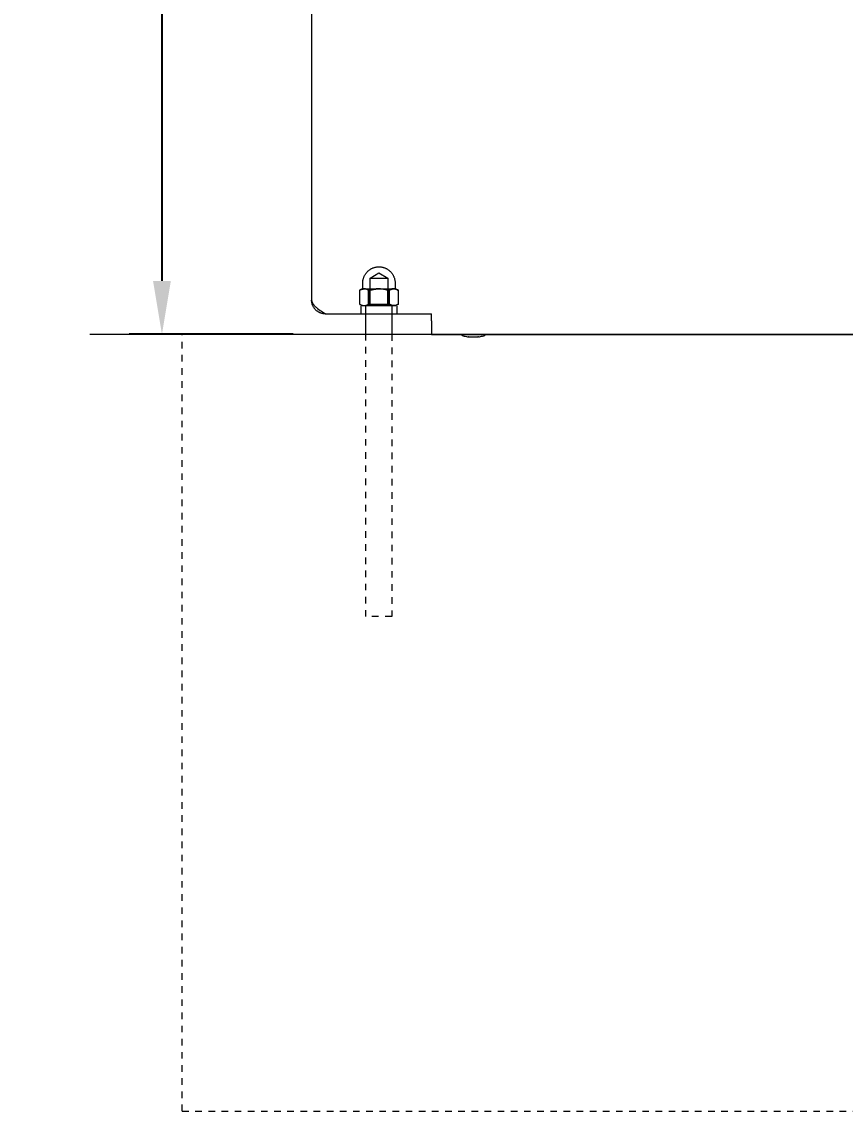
# Model space of a CAD drawing. Header units: inches. Extents: x 1.4 to 100.8, y 1 to 65.9.
# Drawn here: x 1.41 to 13.94, y 32.76 to 49.32 of the extents above; entities that cross this region are included whole.
import ezdxf

# ---------------------------------------------------------------- set-up
doc = ezdxf.new("R2010")
doc.units = ezdxf.units.IN
doc.linetypes.add('HIDDEN', pattern=[1.905, 1.27, -0.635])
for name, color, linetype, lineweight in [('ZANO_R', 7, 'Continuous', 0), ('ZANO_R_przerywana', 250, 'HIDDEN', 0), ('ZANO_W', 1, 'Continuous', 0)]:
    doc.layers.add(name, color=color, linetype=linetype, lineweight=lineweight)
doc.styles.get("Standard").update_dxf_attribs({"font": 'arial.ttf'})
doc.dimstyles.new('amerykanie', dxfattribs={"dimtxt": 50, "dimasz": 50, "dimexe": 0.5, "dimexo": 0.5, "dimgap": 1, "dimtad": 1, "dimdec": 0, "dimzin": 0, "dimlunit": 5, "dimtxsty": 'Standard', "dimcen": 0.09, "dimclrd": 1, "dimclre": 1, "dimclrt": 1, "dimazin": 0, "dimtfac": 1, "dimtdec": 0, "dimtmove": 0, "dimatfit": 3, "dimfxl": 1, "dimtzin": 0, "dimarcsym": 1})

# ---------------------------------------------------------------- blocks, each defined once
blk = doc.blocks.new('*D354')
at = {"layer": 'ZANO_W', "color": 1, "lineweight": -2}
for p, q in [((5.542, 62.289), (3.045, 62.289)), ((3.545, 61.477), (3.545, 45.385)), ((5.542, 44.572), (3.045, 44.572))]:
    blk.add_line(p, q, dxfattribs=at)
at = {"layer": 'ZANO_W', "color": 1}
for points in [[(3.68, 61.477), (3.409, 61.477), (3.545, 62.289)], [(3.409, 45.385), (3.68, 45.385), (3.545, 44.572)]]:
    blk.add_solid(points, dxfattribs=at)
at = {"layer": 'ZANO_W', "color": 1, "insert": (2.625, 53.431), "char_height": 0.8125, "attachment_point": 5, "rotation": 90}
blk.add_mtext('17 11/16', dxfattribs=at)

msp = doc.modelspace()

# ---------------------------------------------------------------- linework, layer by layer
at = {"layer": 'ZANO_R'}
for p, q in [((5.82099, 62.07635), (5.82099, 45.09442)), ((6.70988, 45.55834), (6.71699, 45.56283)), ((6.71699, 45.56283), (6.72424, 45.56707)), ((6.72424, 45.56707), (6.73164, 45.57107)), ((6.73164, 45.57107), (6.73916, 45.57481)), ((6.73916, 45.57481), (6.74681, 45.57828)), ((6.74681, 45.57828), (6.75458, 45.5815)), ((6.75458, 45.5815), (6.76245, 45.58445)), ((6.76245, 45.58445), (6.77042, 45.58713)), ((6.77042, 45.58713), (6.77847, 45.58954)), ((6.77847, 45.58954), (6.7866, 45.59166)), ((6.7866, 45.59166), (6.7948, 45.59351)), ((6.7948, 45.59351), (6.80306, 45.59508)), ((6.80306, 45.59508), (6.81136, 45.59637)), ((6.81136, 45.59637), (6.81971, 45.59737)), ((6.81971, 45.59737), (6.82808, 45.59809)), ((6.82808, 45.59809), (6.83647, 45.59852)), ((6.83647, 45.59852), (6.84488, 45.59866)), ((6.84488, 45.59866), (6.85328, 45.59852)), ((6.85328, 45.59852), (6.86168, 45.59809)), ((6.86168, 45.59809), (6.87005, 45.59737)), ((6.87005, 45.59737), (6.87839, 45.59637)), ((6.87839, 45.59637), (6.8867, 45.59508)), ((6.8867, 45.59508), (6.89496, 45.59351)), ((6.89496, 45.59351), (6.90316, 45.59166)), ((6.90316, 45.59166), (6.91129, 45.58954)), ((6.91129, 45.58954), (6.91934, 45.58713)), ((6.91934, 45.58713), (6.92731, 45.58445)), ((6.92731, 45.58445), (6.93518, 45.5815)), ((6.93518, 45.5815), (6.94294, 45.57828)), ((6.94294, 45.57828), (6.95059, 45.57481)), ((6.95059, 45.57481), (6.95812, 45.57107)), ((6.95812, 45.57107), (6.96552, 45.56707)), ((6.96552, 45.56707), (6.97277, 45.56283)), ((6.97277, 45.56283), (6.97988, 45.55834)), ((6.60103, 45.38604), (6.60231, 45.39434)), ((6.60231, 45.39434), (6.60388, 45.4026)), ((6.60388, 45.4026), (6.60573, 45.4108)), ((6.60573, 45.4108), (6.60786, 45.41893)), ((6.60786, 45.41893), (6.61027, 45.42698)), ((6.61027, 45.42698), (6.61295, 45.43495)), ((6.61295, 45.43495), (6.6159, 45.44282)), ((6.6159, 45.44282), (6.61911, 45.45058)), ((6.61911, 45.45058), (6.62259, 45.45823)), ((6.62259, 45.45823), (6.62633, 45.46576)), ((6.62633, 45.46576), (6.63032, 45.47316)), ((6.63032, 45.47316), (6.63457, 45.48041)), ((6.63457, 45.48041), (6.63906, 45.48752)), ((6.63906, 45.48752), (6.64379, 45.49447)), ((6.64379, 45.49447), (6.64875, 45.50125)), ((6.64875, 45.50125), (6.65394, 45.50786)), ((6.65394, 45.50786), (6.65936, 45.51429)), ((6.65936, 45.51429), (6.66499, 45.52053)), ((6.66499, 45.52053), (6.67083, 45.52657)), ((6.67083, 45.52657), (6.67687, 45.53241)), ((6.67687, 45.53241), (6.68311, 45.53804)), ((6.68311, 45.53804), (6.68954, 45.54346)), ((6.68954, 45.54346), (6.69615, 45.54865)), ((6.69615, 45.54865), (6.70293, 45.55361)), ((6.70293, 45.55361), (6.70988, 45.55834)), ((6.71098, 45.42538), (6.84488, 45.50583)), ((6.71098, 45.42538), (6.95807, 45.42538)), ((6.71098, 45.02546), (6.71098, 45.42538)), ((6.84488, 45.50583), (6.97877, 45.42538)), ((6.95807, 45.42538), (6.97877, 45.42538)), ((6.97878, 45.42538), (6.97878, 45.02546)), ((6.97988, 45.55834), (6.98682, 45.55361)), ((6.98682, 45.55361), (6.99361, 45.54865)), ((6.99361, 45.54865), (7.00022, 45.54346)), ((7.00022, 45.54346), (7.00664, 45.53804)), ((7.00664, 45.53804), (7.01288, 45.53241)), ((7.01288, 45.53241), (7.01893, 45.52657)), ((7.01893, 45.52657), (7.02477, 45.52053)), ((7.02477, 45.52053), (7.0304, 45.51429)), ((7.0304, 45.51429), (7.03581, 45.50786)), ((7.03581, 45.50786), (7.04101, 45.50125)), ((7.04101, 45.50125), (7.04597, 45.49447)), ((7.04597, 45.49447), (7.0507, 45.48752)), ((7.0507, 45.48752), (7.05519, 45.48041)), ((7.05519, 45.48041), (7.05943, 45.47316)), ((7.05943, 45.47316), (7.06342, 45.46576)), ((7.06342, 45.46576), (7.06716, 45.45823)), ((7.06716, 45.45823), (7.07064, 45.45058)), ((7.07064, 45.45058), (7.07386, 45.44282)), ((7.07386, 45.44282), (7.07681, 45.43495)), ((7.07681, 45.43495), (7.07949, 45.42698)), ((7.07949, 45.42698), (7.08189, 45.41893)), ((7.08189, 45.41893), (7.08402, 45.4108)), ((7.08402, 45.4108), (7.08587, 45.4026)), ((7.08587, 45.4026), (7.08744, 45.39434)), ((7.08744, 45.39434), (7.08873, 45.38604)), ((6.54952, 45.24104), (6.55449, 45.24384)), ((6.55312, 45.24343), (6.54952, 45.24104)), ((6.54952, 45.24104), (6.54952, 45.03078)), ((6.55679, 45.2457), (6.55312, 45.24343)), ((6.55449, 45.24384), (6.55956, 45.24648)), ((6.56054, 45.24784), (6.55679, 45.2457)), ((6.55794, 45.24604), (6.58889, 45.26391)), ((6.55956, 45.24648), (6.5647, 45.24893)), ((6.56436, 45.24986), (6.56054, 45.24784)), ((6.56824, 45.25175), (6.56436, 45.24986)), ((6.5647, 45.24893), (6.56993, 45.25122)), ((6.57218, 45.25351), (6.56824, 45.25175)), ((6.56993, 45.25122), (6.57524, 45.25332)), ((6.57618, 45.25514), (6.57218, 45.25351)), ((6.57524, 45.25332), (6.58061, 45.25524)), ((6.58023, 45.25664), (6.57618, 45.25514)), ((6.58432, 45.258), (6.58023, 45.25664)), ((6.58061, 45.25524), (6.58605, 45.25698)), ((6.58846, 45.25923), (6.58432, 45.258)), ((6.58605, 45.25698), (6.59154, 45.25853)), ((6.59264, 45.26032), (6.58846, 45.25923)), ((6.58889, 45.26391), (6.58889, 45.26391)), ((6.58889, 45.26391), (6.58889, 45.26391)), ((6.58889, 45.26391), (6.58889, 45.26391)), ((6.58889, 45.26391), (6.5889, 45.26391)), ((6.5889, 45.26391), (6.58896, 45.26391)), ((6.58896, 45.26391), (6.58926, 45.26391)), ((6.58926, 45.26391), (6.59055, 45.26391)), ((6.59055, 45.26391), (6.59581, 45.26391)), ((6.59154, 45.25853), (6.59708, 45.2599)), ((6.59685, 45.26127), (6.59264, 45.26032)), ((6.5943, 45.26394), (6.59446, 45.26395)), ((6.59446, 45.26395), (6.59462, 45.26397)), ((6.59462, 45.26397), (6.59478, 45.26399)), ((6.59478, 45.26399), (6.59494, 45.26402)), ((6.59494, 45.26402), (6.5951, 45.26405)), ((6.5951, 45.26405), (6.59525, 45.26409)), ((6.59525, 45.26409), (6.59541, 45.26414)), ((6.59541, 45.26414), (6.59556, 45.26419)), ((6.59556, 45.26419), (6.59572, 45.26424)), ((6.59572, 45.26424), (6.59587, 45.2643)), ((6.59581, 45.26391), (6.61606, 45.26391)), ((6.59587, 45.2643), (6.59602, 45.26437)), ((6.59602, 45.26437), (6.59616, 45.26444)), ((6.59616, 45.26444), (6.5963, 45.26451)), ((6.5963, 45.26451), (6.59645, 45.26459)), ((6.59645, 45.26459), (6.59658, 45.26468)), ((6.59658, 45.26468), (6.59672, 45.26477)), ((6.59672, 45.26477), (6.59685, 45.26486)), ((6.59685, 45.26486), (6.59698, 45.26496)), ((6.60109, 45.26208), (6.59685, 45.26127)), ((6.59698, 45.26496), (6.5971, 45.26507)), ((6.59708, 45.2599), (6.60266, 45.26107)), ((6.5971, 45.26507), (6.59722, 45.26517)), ((6.59722, 45.26517), (6.59734, 45.26528)), ((6.59734, 45.26528), (6.59745, 45.2654)), ((6.59745, 45.2654), (6.59756, 45.26552)), ((6.59756, 45.26552), (6.59767, 45.26564)), ((6.59767, 45.26564), (6.59777, 45.26577)), ((6.59777, 45.26577), (6.59787, 45.2659)), ((6.59787, 45.2659), (6.59796, 45.26603)), ((6.59796, 45.26603), (6.59804, 45.26617)), ((6.59804, 45.26617), (6.59813, 45.26631)), ((6.59813, 45.26631), (6.5982, 45.26645)), ((6.5982, 45.26645), (6.59828, 45.2666)), ((6.59828, 45.2666), (6.59834, 45.26674)), ((6.59834, 45.26674), (6.59841, 45.26689)), ((6.59841, 45.26689), (6.59846, 45.26705)), ((6.59846, 45.26705), (6.59851, 45.2672)), ((6.59851, 45.2672), (6.59856, 45.26735)), ((6.59856, 45.26735), (6.5986, 45.26751)), ((6.5986, 45.26751), (6.59864, 45.26767)), ((6.59864, 45.26767), (6.59867, 45.26783)), ((6.59867, 45.26783), (6.59869, 45.26799)), ((6.59869, 45.26799), (6.59871, 45.26815)), ((6.59871, 45.26815), (6.59872, 45.26831)), ((6.59872, 45.26831), (6.59873, 45.26847)), ((6.59873, 45.35252), (6.59888, 45.36092)), ((6.59873, 45.26863), (6.59873, 45.35252)), ((6.59873, 45.26847), (6.59873, 45.26863)), ((6.59888, 45.36092), (6.59931, 45.36932)), ((6.59931, 45.36932), (6.60002, 45.37769)), ((6.60002, 45.37769), (6.60103, 45.38604)), ((6.60536, 45.26275), (6.60109, 45.26208)), ((6.60266, 45.26107), (6.60828, 45.26206)), ((6.60964, 45.26328), (6.60536, 45.26275)), ((6.60828, 45.26206), (6.61393, 45.26285)), ((6.61394, 45.26366), (6.60964, 45.26328)), ((6.61393, 45.26285), (6.6196, 45.26346)), ((6.61825, 45.26391), (6.61394, 45.26366)), ((6.62256, 45.26366), (6.61825, 45.26391)), ((6.6196, 45.26346), (6.62529, 45.26387)), ((6.62082, 45.26391), (6.82958, 45.26391)), ((6.62686, 45.26328), (6.62256, 45.26366)), ((6.63115, 45.26275), (6.62686, 45.26328)), ((6.63098, 45.26388), (6.63672, 45.26349)), ((6.63541, 45.26208), (6.63115, 45.26275)), ((6.63965, 45.26127), (6.63541, 45.26208)), ((6.63672, 45.26349), (6.64244, 45.26291)), ((6.64386, 45.26032), (6.63965, 45.26127)), ((6.64244, 45.26291), (6.64814, 45.26213)), ((6.64804, 45.25923), (6.64386, 45.26032)), ((6.65218, 45.258), (6.64804, 45.25923)), ((6.64814, 45.26213), (6.65381, 45.26116)), ((6.65628, 45.25664), (6.65218, 45.258)), ((6.65381, 45.26116), (6.65945, 45.25999)), ((6.66032, 45.25514), (6.65628, 45.25664)), ((6.65945, 45.25999), (6.66504, 45.25863)), ((6.66432, 45.25351), (6.66032, 45.25514)), ((6.66826, 45.25175), (6.66432, 45.25351)), ((6.66504, 45.25863), (6.67058, 45.25708)), ((6.67214, 45.24986), (6.66826, 45.25175)), ((6.67058, 45.25708), (6.67606, 45.25533)), ((6.67596, 45.24784), (6.67214, 45.24986)), ((6.67971, 45.2457), (6.67596, 45.24784)), ((6.67606, 45.25533), (6.68148, 45.25341)), ((6.68338, 45.24343), (6.67971, 45.2457)), ((6.68148, 45.25341), (6.68683, 45.25129)), ((6.68698, 45.24104), (6.68338, 45.24343)), ((6.68683, 45.25129), (6.69211, 45.249)), ((6.70299, 45.24565), (6.68698, 45.24104)), ((6.68698, 45.03078), (6.68698, 45.24104)), ((6.69211, 45.249), (6.6973, 45.24652)), ((6.6973, 45.24652), (6.70241, 45.24387)), ((6.70241, 45.24387), (6.70742, 45.24104)), ((6.71914, 45.24975), (6.70299, 45.24565)), ((6.70742, 45.24104), (6.72488, 45.24603)), ((6.70742, 45.03078), (6.70742, 45.24104)), ((6.73541, 45.25333), (6.71914, 45.24975)), ((6.72488, 45.24603), (6.74249, 45.25041)), ((6.75178, 45.2564), (6.73541, 45.25333)), ((6.74249, 45.25041), (6.76025, 45.25419)), ((6.76825, 45.25895), (6.75178, 45.2564)), ((6.76025, 45.25419), (6.77812, 45.25736)), ((6.78478, 45.26098), (6.76825, 45.25895)), ((6.77812, 45.25736), (6.79609, 45.25992)), ((6.80137, 45.26248), (6.78478, 45.26098)), ((6.79609, 45.25992), (6.81414, 45.26186)), ((6.818, 45.26346), (6.80137, 45.26248)), ((6.81414, 45.26186), (6.83225, 45.26318)), ((6.83466, 45.26391), (6.818, 45.26346)), ((6.83225, 45.26318), (6.85038, 45.26388)), ((6.85131, 45.26346), (6.83466, 45.26391)), ((6.83937, 45.26391), (7.05805, 45.26391)), ((6.86794, 45.26248), (6.85131, 45.26346)), ((6.8598, 45.26388), (6.86451, 45.26381)), ((6.86017, 45.26388), (6.87827, 45.26316)), ((6.88453, 45.26098), (6.86794, 45.26248)), ((6.87827, 45.26316), (6.89632, 45.26183)), ((6.90107, 45.25895), (6.88453, 45.26098)), ((6.89632, 45.26183), (6.91433, 45.25989)), ((6.91753, 45.2564), (6.90107, 45.25895)), ((6.91433, 45.25989), (6.93225, 45.25733)), ((6.93391, 45.25333), (6.91753, 45.2564)), ((6.93225, 45.25733), (6.95008, 45.25416)), ((6.95018, 45.24975), (6.93391, 45.25333)), ((6.95008, 45.25416), (6.96779, 45.25039)), ((6.96632, 45.24565), (6.95018, 45.24975)), ((6.98234, 45.24104), (6.96632, 45.24565)), ((6.96779, 45.25039), (6.98536, 45.24601)), ((6.98715, 45.24378), (6.98234, 45.24104)), ((6.98234, 45.03078), (6.98234, 45.24104)), ((6.98536, 45.24601), (7.00278, 45.24104)), ((6.99206, 45.24635), (6.98715, 45.24378)), ((6.99704, 45.24875), (6.99206, 45.24635)), ((7.00211, 45.25099), (6.99704, 45.24875)), ((7.00725, 45.25305), (7.00211, 45.25099)), ((7.00278, 45.24104), (7.00647, 45.24348)), ((7.00278, 45.24104), (7.00278, 45.03078)), ((7.00647, 45.24348), (7.01025, 45.24579)), ((7.01245, 45.25495), (7.00725, 45.25305)), ((7.01025, 45.24579), (7.0141, 45.24797)), ((7.01771, 45.25666), (7.01245, 45.25495)), ((7.0141, 45.24797), (7.01802, 45.25002)), ((7.02303, 45.2582), (7.01771, 45.25666)), ((7.01802, 45.25002), (7.02201, 45.25194)), ((7.02201, 45.25194), (7.02606, 45.25373)), ((7.0284, 45.25957), (7.02303, 45.2582)), ((7.02606, 45.25373), (7.03016, 45.25538)), ((7.03381, 45.26075), (7.0284, 45.25957)), ((7.03016, 45.25538), (7.03432, 45.2569)), ((7.03926, 45.26175), (7.03381, 45.26075)), ((7.03432, 45.2569), (7.03853, 45.25827)), ((7.03853, 45.25827), (7.04278, 45.2595)), ((7.04473, 45.26256), (7.03926, 45.26175)), ((7.04278, 45.2595), (7.04707, 45.26059)), ((7.05023, 45.2632), (7.04473, 45.26256)), ((7.04707, 45.26059), (7.0514, 45.26154)), ((7.05575, 45.26364), (7.05023, 45.2632)), ((7.0514, 45.26154), (7.05575, 45.26234)), ((7.06128, 45.26391), (7.05575, 45.26364)), ((7.05575, 45.26234), (7.06013, 45.263)), ((7.05878, 45.26388), (7.05628, 45.26381)), ((7.06013, 45.263), (7.06452, 45.26351)), ((7.06681, 45.26364), (7.06128, 45.26391)), ((7.0663, 45.2638), (7.06379, 45.26388)), ((7.06446, 45.26391), (7.10086, 45.26391)), ((7.06452, 45.26351), (7.06893, 45.26387)), ((7.07233, 45.26319), (7.06681, 45.26364)), ((7.06712, 45.26381), (7.06931, 45.26388)), ((7.07783, 45.26256), (7.07233, 45.26319)), ((7.07369, 45.26388), (7.07778, 45.26361)), ((7.07778, 45.26361), (7.08185, 45.2632)), ((7.08331, 45.26174), (7.07783, 45.26256)), ((7.08185, 45.2632), (7.08591, 45.26265)), ((7.08876, 45.26074), (7.08331, 45.26174)), ((7.08591, 45.26265), (7.08995, 45.26197)), ((7.08873, 45.38604), (7.08973, 45.37769)), ((7.09417, 45.25956), (7.08876, 45.26074)), ((7.08973, 45.37769), (7.09045, 45.36932)), ((7.08995, 45.26197), (7.09396, 45.26116)), ((7.09045, 45.36932), (7.09088, 45.36092)), ((7.09088, 45.36092), (7.09102, 45.35252)), ((7.09102, 45.35252), (7.09102, 45.26863)), ((7.09102, 45.26863), (7.09102, 45.26847)), ((7.09102, 45.26847), (7.09103, 45.26831)), ((7.09103, 45.26831), (7.09105, 45.26814)), ((7.09105, 45.26814), (7.09107, 45.26798)), ((7.09107, 45.26798), (7.09109, 45.26782)), ((7.09109, 45.26782), (7.09112, 45.26765)), ((7.09112, 45.26765), (7.09116, 45.26749)), ((7.09116, 45.26749), (7.0912, 45.26734)), ((7.0912, 45.26734), (7.09125, 45.26718)), ((7.09125, 45.26718), (7.0913, 45.26702)), ((7.0913, 45.26702), (7.09136, 45.26687)), ((7.09136, 45.26687), (7.09143, 45.26672)), ((7.09143, 45.26672), (7.0915, 45.26657)), ((7.0915, 45.26657), (7.09157, 45.26642)), ((7.09157, 45.26642), (7.09165, 45.26628)), ((7.09165, 45.26628), (7.09173, 45.26614)), ((7.09173, 45.26614), (7.09182, 45.266)), ((7.09182, 45.266), (7.09192, 45.26586)), ((7.09192, 45.26586), (7.09202, 45.26573)), ((7.09202, 45.26573), (7.09212, 45.2656)), ((7.09212, 45.2656), (7.09223, 45.26548)), ((7.09223, 45.26548), (7.09234, 45.26536)), ((7.09234, 45.26536), (7.09245, 45.26524)), ((7.09245, 45.26524), (7.09257, 45.26513)), ((7.09257, 45.26513), (7.0927, 45.26502)), ((7.0927, 45.26502), (7.09283, 45.26492)), ((7.09283, 45.26492), (7.09296, 45.26482)), ((7.09296, 45.26482), (7.09309, 45.26472)), ((7.09309, 45.26472), (7.09323, 45.26463)), ((7.09323, 45.26463), (7.09337, 45.26455)), ((7.09337, 45.26455), (7.09351, 45.26447)), ((7.09351, 45.26447), (7.09366, 45.26439)), ((7.09366, 45.26439), (7.09381, 45.26432)), ((7.09381, 45.26432), (7.09396, 45.26426)), ((7.09396, 45.26426), (7.09411, 45.2642)), ((7.09396, 45.26116), (7.09794, 45.26022)), ((7.09411, 45.2642), (7.09427, 45.26415)), ((7.09953, 45.2582), (7.09417, 45.25956)), ((7.09427, 45.26415), (7.09442, 45.2641)), ((7.09442, 45.2641), (7.09458, 45.26405)), ((7.09458, 45.26405), (7.09474, 45.26402)), ((7.09474, 45.26402), (7.0949, 45.26398)), ((7.0949, 45.26398), (7.09507, 45.26396)), ((7.09794, 45.26022), (7.10189, 45.25915)), ((7.10485, 45.25666), (7.09953, 45.2582)), ((7.10087, 45.26391), (7.13403, 45.24476)), ((7.10189, 45.25915), (7.10581, 45.25794)), ((7.11012, 45.25494), (7.10485, 45.25666)), ((7.10581, 45.25794), (7.10968, 45.25661)), ((7.10968, 45.25661), (7.11351, 45.25516)), ((7.11532, 45.25305), (7.11012, 45.25494)), ((7.11351, 45.25516), (7.11728, 45.25357)), ((7.12046, 45.25098), (7.11532, 45.25305)), ((7.11728, 45.25357), (7.121, 45.25187)), ((7.12552, 45.24875), (7.12046, 45.25098)), ((7.121, 45.25187), (7.12467, 45.25004)), ((7.12467, 45.25004), (7.12827, 45.24809)), ((7.13051, 45.24634), (7.12552, 45.24875)), ((7.12827, 45.24809), (7.1318, 45.24603)), ((7.13542, 45.24378), (7.13051, 45.24634)), ((7.13403, 45.24476), (7.14023, 45.24104)), ((7.14023, 45.24104), (7.13542, 45.24378)), ((7.14023, 45.03078), (7.14023, 45.24104)), ((5.82099, 45.09442), (5.82103, 45.09156)), ((5.82118, 45.08537), (5.82099, 45.09276)), ((5.82103, 45.09156), (5.82117, 45.08871)), ((5.82117, 45.08871), (5.82141, 45.08586)), ((5.82162, 45.078), (5.82118, 45.08537)), ((5.82141, 45.08586), (5.82174, 45.08303)), ((5.82232, 45.07065), (5.82162, 45.078)), ((5.82174, 45.08303), (5.82216, 45.0802)), ((5.82216, 45.0802), (5.82267, 45.07739)), ((5.82327, 45.06332), (5.82232, 45.07065)), ((5.82267, 45.07739), (5.82326, 45.07459)), ((5.82326, 45.07459), (5.82394, 45.07182)), ((5.82448, 45.05603), (5.82327, 45.06332)), ((5.82394, 45.07182), (5.82475, 45.0689)), ((5.82475, 45.0689), (5.82565, 45.066)), ((5.82565, 45.066), (5.82664, 45.06313)), ((5.82664, 45.06313), (5.82771, 45.06028)), ((5.82594, 45.04879), (5.82448, 45.05603)), ((5.82765, 45.04161), (5.82594, 45.04879)), ((5.82961, 45.03449), (5.82765, 45.04161)), ((5.82771, 45.06028), (5.82886, 45.05747)), ((5.82886, 45.05747), (5.83008, 45.05469)), ((5.83181, 45.02744), (5.82961, 45.03449)), ((5.83008, 45.05469), (5.83137, 45.05194)), ((5.83137, 45.05194), (5.83273, 45.04922)), ((5.83426, 45.02047), (5.83181, 45.02744)), ((5.83273, 45.04922), (5.8344, 45.04608)), ((5.83695, 45.01359), (5.83426, 45.02047)), ((5.8344, 45.04608), (5.83615, 45.04298)), ((5.83615, 45.04298), (5.83798, 45.03993)), ((5.83987, 45.00681), (5.83695, 45.01359)), ((5.83798, 45.03993), (5.83988, 45.03692)), ((5.84303, 45.00013), (5.83987, 45.00681)), ((5.83988, 45.03692), (5.84184, 45.03395)), ((5.84184, 45.03395), (5.84387, 45.03103)), ((5.84642, 44.99357), (5.84303, 45.00013)), ((5.84387, 45.03103), (5.84596, 45.02814)), ((5.84596, 45.02814), (5.8481, 45.0253)), ((5.85003, 44.98713), (5.84642, 44.99357)), ((5.8481, 45.0253), (5.85057, 45.02216)), ((5.85387, 44.98081), (5.85003, 44.98713)), ((5.85057, 45.02216), (5.85309, 45.01906)), ((5.85309, 45.01906), (5.8583, 45.013)), ((5.85792, 44.97464), (5.85387, 44.98081)), ((5.86219, 44.96861), (5.85792, 44.97464)), ((5.8583, 45.013), (5.86369, 45.00711)), ((5.86666, 44.96273), (5.86219, 44.96861)), ((5.86369, 45.00711), (5.86926, 45.00138)), ((5.87134, 44.95701), (5.86666, 44.96273)), ((5.86926, 45.00138), (5.87562, 44.99517)), ((5.87621, 44.95146), (5.87134, 44.95701)), ((5.87562, 44.99517), (5.88213, 44.98912)), ((5.88126, 44.94608), (5.87621, 44.95146)), ((5.88651, 44.94087), (5.88126, 44.94608)), ((5.88213, 44.98912), (5.88878, 44.98322)), ((5.89193, 44.93586), (5.88651, 44.94087)), ((5.88878, 44.98322), (5.89554, 44.97745)), ((5.89752, 44.93103), (5.89193, 44.93586)), ((5.89554, 44.97745), (5.90391, 44.97058)), ((5.90328, 44.9264), (5.89752, 44.93103)), ((5.90919, 44.92198), (5.90328, 44.9264)), ((5.90391, 44.97058), (5.91242, 44.96387)), ((5.91525, 44.91776), (5.90919, 44.92198)), ((5.91242, 44.96387), (5.92974, 44.95087)), ((5.92146, 44.91375), (5.91525, 44.91776)), ((5.9278, 44.90997), (5.92146, 44.91375)), ((5.93427, 44.9064), (5.9278, 44.90997)), ((5.92974, 44.95087), (5.95067, 44.93602)), ((5.94086, 44.90306), (5.93427, 44.9064)), ((5.94756, 44.89996), (5.94086, 44.90306)), ((5.95436, 44.89708), (5.94756, 44.89996)), ((5.95067, 44.93602), (5.97192, 44.92163)), ((5.96126, 44.89445), (5.95436, 44.89708)), ((5.97192, 44.92163), (6.03365, 44.88175)), ((6.54952, 45.03078), (6.55453, 45.02796)), ((6.54952, 45.03078), (6.55312, 45.0284)), ((6.55312, 45.0284), (6.55679, 45.02613)), ((6.55453, 45.02796), (6.55964, 45.0253)), ((6.55679, 45.02613), (6.56054, 45.02399)), ((6.58889, 45.00792), (6.55796, 45.02577)), ((6.55964, 45.0253), (6.56483, 45.02283)), ((6.56054, 45.02399), (6.56436, 45.02197)), ((6.56436, 45.02197), (6.56824, 45.02008)), ((6.56483, 45.02283), (6.57011, 45.02053)), ((6.56824, 45.02008), (6.57218, 45.01832)), ((6.5692, 44.9999), (6.5692, 44.88175)), ((6.57011, 45.02053), (6.57546, 45.01842)), ((6.57218, 45.01832), (6.57618, 45.01668)), ((6.57546, 45.01842), (6.58088, 45.01649)), ((6.57618, 45.01668), (6.58023, 45.01519)), ((6.58023, 45.01519), (6.58432, 45.01382)), ((6.58088, 45.01649), (6.58637, 45.01474)), ((6.58432, 45.01382), (6.58846, 45.0126)), ((6.58637, 45.01474), (6.59191, 45.01319)), ((6.58846, 45.0126), (6.59264, 45.01151)), ((6.58889, 45.00792), (6.58889, 45.00792)), ((6.58889, 45.00792), (6.58889, 45.00792)), ((6.58889, 45.00792), (6.58889, 45.00792)), ((6.58889, 45.00792), (6.5889, 45.00792)), ((6.5889, 45.00792), (6.58896, 45.00792)), ((6.58896, 45.00792), (6.58926, 45.00792)), ((6.58926, 45.00792), (6.59055, 45.00792)), ((6.59055, 45.00792), (6.59581, 45.00792)), ((6.59191, 45.01319), (6.5975, 45.01183)), ((6.59264, 45.01151), (6.59685, 45.01056)), ((6.59581, 45.00792), (6.61606, 45.00792)), ((6.59685, 45.01056), (6.60109, 45.00975)), ((6.5975, 45.01183), (6.60313, 45.01066)), ((6.60109, 45.00975), (6.60536, 45.00908)), ((6.60313, 45.01066), (6.6088, 45.00969)), ((6.60536, 45.00908), (6.60964, 45.00855)), ((6.6088, 45.00969), (6.6145, 45.00891)), ((6.60964, 45.00855), (6.61394, 45.00816)), ((6.61394, 45.00816), (6.61825, 45.00792)), ((6.6145, 45.00891), (6.62023, 45.00833)), ((6.61825, 45.00792), (6.62256, 45.00816)), ((6.62023, 45.00833), (6.62597, 45.00794)), ((6.62044, 45.00792), (6.82994, 45.00792)), ((6.62256, 45.00816), (6.62686, 45.00855)), ((6.62686, 45.00855), (6.63115, 45.00908)), ((6.63098, 45.00794), (6.63672, 45.00833)), ((6.63115, 45.00908), (6.63541, 45.00975)), ((6.63541, 45.00975), (6.63965, 45.01056)), ((6.63672, 45.00833), (6.64244, 45.00891)), ((6.63965, 45.01056), (6.64386, 45.01151)), ((6.64244, 45.00891), (6.64814, 45.00969)), ((6.64386, 45.01151), (6.64804, 45.0126)), ((7.0378, 45.00508), (6.64796, 45.00508)), ((6.64796, 45.00508), (6.64796, 45.00508)), ((6.64796, 45.00508), (6.648, 45.00508)), ((6.64796, 44.88175), (6.64796, 45.00508)), ((6.64804, 45.0126), (6.65218, 45.01383)), ((6.64814, 45.00969), (6.65381, 45.01067)), ((6.65218, 45.01383), (6.65627, 45.01519)), ((6.65381, 45.01067), (6.65945, 45.01184)), ((6.65627, 45.01519), (6.66032, 45.01669)), ((6.65945, 45.01184), (6.66504, 45.0132)), ((6.66032, 45.01669), (6.66432, 45.01832)), ((6.66432, 45.01832), (6.66826, 45.02008)), ((6.66504, 45.0132), (6.67058, 45.01475)), ((6.66826, 45.02008), (6.67214, 45.02197)), ((6.67058, 45.01475), (6.67606, 45.01649)), ((6.67214, 45.02197), (6.67596, 45.02399)), ((6.67596, 45.02399), (6.67971, 45.02613)), ((6.67606, 45.01649), (6.68148, 45.01842)), ((6.67971, 45.02613), (6.68338, 45.0284)), ((6.68148, 45.01842), (6.68683, 45.02053)), ((6.68338, 45.0284), (6.68698, 45.03078)), ((6.68683, 45.02053), (6.69211, 45.02283)), ((6.68698, 45.03078), (6.70299, 45.02618)), ((6.68735, 45.00792), (6.68735, 45.00892)), ((6.68736, 45.00893), (6.71098, 45.02546)), ((6.97805, 45.00892), (6.68736, 45.00892)), ((6.69211, 45.02283), (6.6973, 45.0253)), ((6.6973, 45.0253), (6.70241, 45.02796)), ((6.70241, 45.02796), (6.70742, 45.03078)), ((6.70299, 45.02618), (6.71914, 45.02208)), ((6.72488, 45.0258), (6.70742, 45.03078)), ((6.95807, 45.02546), (6.71099, 45.02546)), ((6.71914, 45.02208), (6.73541, 45.01849)), ((6.74249, 45.02141), (6.72488, 45.0258)), ((6.73541, 45.01849), (6.75178, 45.01542)), ((6.76025, 45.01764), (6.74249, 45.02141)), ((6.75178, 45.01542), (6.76825, 45.01287)), ((6.77813, 45.01447), (6.76025, 45.01764)), ((6.76825, 45.01287), (6.78478, 45.01085)), ((6.7961, 45.01191), (6.77813, 45.01447)), ((6.78478, 45.01085), (6.80137, 45.00935)), ((6.81415, 45.00997), (6.7961, 45.01191)), ((6.80137, 45.00935), (6.818, 45.00837)), ((6.83226, 45.00865), (6.81415, 45.00997)), ((6.818, 45.00837), (6.83466, 45.00792)), ((6.8504, 45.00794), (6.83226, 45.00865)), ((6.83466, 45.00792), (6.85131, 45.00837)), ((6.83936, 45.00792), (7.05878, 45.00792)), ((6.85131, 45.00837), (6.86794, 45.00935)), ((6.87795, 45.00865), (6.85981, 45.00794)), ((6.86794, 45.00935), (6.88453, 45.01085)), ((6.89606, 45.00997), (6.87795, 45.00865)), ((6.88453, 45.01085), (6.90107, 45.01288)), ((6.9141, 45.01191), (6.89606, 45.00997)), ((6.90107, 45.01288), (6.91753, 45.01542)), ((6.93208, 45.01447), (6.9141, 45.01191)), ((6.91753, 45.01542), (6.93391, 45.01849)), ((6.94995, 45.01764), (6.93208, 45.01447)), ((6.93391, 45.01849), (6.95018, 45.02208)), ((6.96771, 45.02141), (6.94995, 45.01764)), ((6.95018, 45.02208), (6.96632, 45.02618)), ((6.97339, 45.02546), (6.95807, 45.02546)), ((6.96632, 45.02618), (6.98234, 45.03078)), ((6.98532, 45.0258), (6.96771, 45.02141)), ((6.97753, 45.02546), (6.97339, 45.02546)), ((6.97853, 45.02546), (6.97753, 45.02546)), ((6.99606, 45.00892), (6.97805, 45.00892)), ((6.97874, 45.02546), (6.97853, 45.02546)), ((6.97878, 45.02546), (6.97874, 45.02546)), ((6.97876, 45.02546), (6.97878, 45.02546)), ((6.97878, 45.02546), (6.97878, 45.02546)), ((6.97878, 45.02546), (6.97878, 45.02546)), ((6.97878, 45.02546), (6.97878, 45.02546)), ((6.97878, 45.02546), (7.0024, 45.00893)), ((6.98234, 45.03078), (6.98715, 45.02805)), ((7.00278, 45.03078), (6.98532, 45.0258)), ((6.98715, 45.02805), (6.99206, 45.02548)), ((6.99206, 45.02548), (6.99704, 45.02307)), ((7.00094, 45.00892), (6.99606, 45.00892)), ((6.99704, 45.02307), (7.00211, 45.02084)), ((7.00212, 45.00892), (7.00094, 45.00892)), ((7.00211, 45.02084), (7.00725, 45.01877)), ((7.00237, 45.00892), (7.00212, 45.00892)), ((7.00241, 45.00892), (7.00237, 45.00892)), ((7.00239, 45.00892), (7.00241, 45.00892)), ((7.00241, 45.00892), (7.00241, 45.00892)), ((7.00241, 45.00892), (7.00241, 45.00892)), ((7.00241, 45.00892), (7.00241, 45.00892)), ((7.00241, 45.00892), (7.00241, 45.00792)), ((7.00649, 45.02833), (7.00278, 45.03078)), ((7.01029, 45.02601), (7.00649, 45.02833)), ((7.00725, 45.01877), (7.01245, 45.01688)), ((7.01416, 45.02382), (7.01029, 45.02601)), ((7.01245, 45.01688), (7.01771, 45.01516)), ((7.0181, 45.02176), (7.01416, 45.02382)), ((7.01771, 45.01516), (7.02303, 45.01362)), ((7.02211, 45.01983), (7.0181, 45.02176)), ((7.02619, 45.01803), (7.02211, 45.01983)), ((7.02303, 45.01362), (7.0284, 45.01226)), ((7.03032, 45.01638), (7.02619, 45.01803)), ((7.0284, 45.01226), (7.03381, 45.01108)), ((7.0345, 45.01486), (7.03032, 45.01638)), ((7.03381, 45.01108), (7.03926, 45.01008)), ((7.03873, 45.01349), (7.0345, 45.01486)), ((7.04176, 45.00508), (7.0378, 45.00508)), ((7.04301, 45.01226), (7.03873, 45.01349)), ((7.03926, 45.01008), (7.04473, 45.00926)), ((7.04179, 45.00508), (7.04179, 44.88175)), ((7.04733, 45.01117), (7.04301, 45.01226)), ((7.04473, 45.00926), (7.05023, 45.00863)), ((7.05168, 45.01023), (7.04733, 45.01117)), ((7.05023, 45.00863), (7.05575, 45.00818)), ((7.05605, 45.00944), (7.05168, 45.01023)), ((7.05575, 45.00818), (7.06128, 45.00792)), ((7.06046, 45.00879), (7.05605, 45.00944)), ((7.06488, 45.00829), (7.06046, 45.00879)), ((7.06128, 45.00792), (7.06681, 45.00818)), ((7.06379, 45.00792), (7.10086, 45.00792)), ((7.06932, 45.00794), (7.06488, 45.00829)), ((7.06681, 45.00818), (7.07233, 45.00863)), ((7.07233, 45.00863), (7.07783, 45.00927)), ((7.07778, 45.00822), (7.0737, 45.00794)), ((7.08185, 45.00863), (7.07778, 45.00822)), ((7.07783, 45.00927), (7.08331, 45.01008)), ((7.08591, 45.00918), (7.08185, 45.00863)), ((7.08331, 45.01008), (7.08876, 45.01108)), ((7.08994, 45.00985), (7.08591, 45.00918)), ((7.08876, 45.01108), (7.09417, 45.01227)), ((7.09396, 45.01066), (7.08994, 45.00985)), ((7.09794, 45.0116), (7.09396, 45.01066)), ((7.09417, 45.01227), (7.09953, 45.01363)), ((7.10189, 45.01268), (7.09794, 45.0116)), ((7.09953, 45.01363), (7.10485, 45.01517)), ((7.13403, 45.02707), (7.10087, 45.00792)), ((7.1058, 45.01388), (7.10189, 45.01268)), ((7.10485, 45.01517), (7.11012, 45.01688)), ((7.10967, 45.01521), (7.1058, 45.01388)), ((7.11349, 45.01666), (7.10967, 45.01521)), ((7.11012, 45.01688), (7.11532, 45.01878)), ((7.11727, 45.01825), (7.11349, 45.01666)), ((7.11532, 45.01878), (7.12046, 45.02084)), ((7.12099, 45.01995), (7.11727, 45.01825)), ((7.12046, 45.02084), (7.12552, 45.02308)), ((7.12056, 44.88175), (7.12056, 44.9999)), ((7.12465, 45.02178), (7.12099, 45.01995)), ((7.12825, 45.02372), (7.12465, 45.02178)), ((7.12552, 45.02308), (7.13051, 45.02548)), ((7.13178, 45.02579), (7.12825, 45.02372)), ((7.13051, 45.02548), (7.13542, 45.02805)), ((7.14023, 45.03078), (7.13403, 45.02707)), ((7.13542, 45.02805), (7.14023, 45.03078)), ((5.96825, 44.89206), (5.96126, 44.89445)), ((5.97532, 44.88991), (5.96825, 44.89206)), ((5.98246, 44.888), (5.97532, 44.88991)), ((5.98965, 44.88635), (5.98246, 44.888)), ((5.99691, 44.88495), (5.98965, 44.88635)), ((6.0042, 44.8838), (5.99691, 44.88495)), ((6.01153, 44.8829), (6.0042, 44.8838)), ((6.01889, 44.88226), (6.01153, 44.8829)), ((6.02627, 44.88188), (6.01889, 44.88226)), ((6.03365, 44.88175), (6.02627, 44.88188)), ((6.03365, 44.88175), (7.64442, 44.88175)), ((6.64796, 44.57248), (6.64796, 44.88175)), ((7.04179, 44.88175), (7.04179, 44.57248)), ((7.64442, 44.77935), (7.64442, 44.88175)), ((7.64442, 44.77935), (7.64442, 44.56669)), ((3.85177, 44.57248), (25.5124, 44.57248)), ((7.64442, 44.56669), (21.71989, 44.56669)), ((8.1052, 44.56275), (8.1052, 44.56669)), ((8.45964, 44.56669), (8.45964, 44.56275)), ((8.1052, 44.56247), (8.1052, 44.56275)), ((8.10522, 44.5622), (8.1052, 44.56247)), ((8.10524, 44.56193), (8.10522, 44.5622)), ((8.10527, 44.56166), (8.10524, 44.56193)), ((8.10532, 44.56139), (8.10527, 44.56166)), ((8.10537, 44.56112), (8.10532, 44.56139)), ((8.10543, 44.56085), (8.10537, 44.56112)), ((8.1055, 44.56059), (8.10543, 44.56085)), ((8.10558, 44.56033), (8.1055, 44.56059)), ((8.10567, 44.56007), (8.10558, 44.56033)), ((8.10576, 44.55982), (8.10567, 44.56007)), ((8.10587, 44.55956), (8.10576, 44.55982)), ((8.10598, 44.55932), (8.10587, 44.55956)), ((8.10611, 44.55907), (8.10598, 44.55932)), ((8.10624, 44.55883), (8.10611, 44.55907)), ((8.10638, 44.5586), (8.10624, 44.55883)), ((8.10653, 44.55837), (8.10638, 44.5586)), ((8.10668, 44.55815), (8.10653, 44.55837)), ((8.10685, 44.55793), (8.10668, 44.55815)), ((8.10702, 44.55771), (8.10685, 44.55793)), ((8.10719, 44.55751), (8.10702, 44.55771)), ((8.10738, 44.55731), (8.10719, 44.55751)), ((8.10757, 44.55711), (8.10738, 44.55731)), ((8.10777, 44.55692), (8.10757, 44.55711)), ((8.10798, 44.55674), (8.10777, 44.55692)), ((8.10819, 44.55657), (8.10798, 44.55674)), ((8.1084, 44.55641), (8.10819, 44.55657)), ((8.10863, 44.55625), (8.1084, 44.55641)), ((8.10885, 44.5561), (8.10863, 44.55625)), ((8.10909, 44.55595), (8.10885, 44.5561)), ((8.10933, 44.55582), (8.10909, 44.55595)), ((8.10957, 44.55569), (8.10933, 44.55582)), ((8.10981, 44.55558), (8.10957, 44.55569)), ((8.11006, 44.55547), (8.10981, 44.55558)), ((8.11032, 44.55537), (8.11006, 44.55547)), ((8.11058, 44.55528), (8.11032, 44.55537)), ((8.11058, 44.55528), (8.12651, 44.55022)), ((8.12651, 44.55022), (8.14259, 44.54566)), ((8.14259, 44.54566), (8.15881, 44.54159)), ((8.15881, 44.54159), (8.17514, 44.53803)), ((8.17514, 44.53803), (8.19158, 44.53497)), ((8.19158, 44.53497), (8.2081, 44.53242)), ((8.20945, 44.53226), (8.2081, 44.53242)), ((8.2108, 44.53215), (8.20945, 44.53226)), ((8.21216, 44.53208), (8.2108, 44.53215)), ((8.21352, 44.53205), (8.21216, 44.53208)), ((8.21352, 44.53205), (8.35134, 44.53205)), ((8.3527, 44.53208), (8.35134, 44.53205)), ((8.35405, 44.53215), (8.3527, 44.53208)), ((8.3554, 44.53226), (8.35405, 44.53215)), ((8.35674, 44.53242), (8.3554, 44.53226)), ((8.35674, 44.53242), (8.37327, 44.53497)), ((8.37327, 44.53497), (8.3897, 44.53803)), ((8.3897, 44.53803), (8.40603, 44.54159)), ((8.40603, 44.54159), (8.42225, 44.54566)), ((8.42225, 44.54566), (8.43833, 44.55022)), ((8.43833, 44.55022), (8.45427, 44.55528)), ((8.45452, 44.55537), (8.45427, 44.55528)), ((8.45478, 44.55547), (8.45452, 44.55537)), ((8.45503, 44.55558), (8.45478, 44.55547)), ((8.45527, 44.55569), (8.45503, 44.55558)), ((8.45552, 44.55582), (8.45527, 44.55569)), ((8.45575, 44.55595), (8.45552, 44.55582)), ((8.45599, 44.5561), (8.45575, 44.55595)), ((8.45622, 44.55625), (8.45599, 44.5561)), ((8.45644, 44.55641), (8.45622, 44.55625)), ((8.45666, 44.55657), (8.45644, 44.55641)), ((8.45687, 44.55674), (8.45666, 44.55657)), ((8.45707, 44.55692), (8.45687, 44.55674)), ((8.45727, 44.55711), (8.45707, 44.55692)), ((8.45746, 44.55731), (8.45727, 44.55711)), ((8.45765, 44.55751), (8.45746, 44.55731)), ((8.45783, 44.55771), (8.45765, 44.55751)), ((8.458, 44.55793), (8.45783, 44.55771)), ((8.45816, 44.55815), (8.458, 44.55793)), ((8.45832, 44.55837), (8.45816, 44.55815)), ((8.45846, 44.5586), (8.45832, 44.55837)), ((8.4586, 44.55883), (8.45846, 44.5586)), ((8.45873, 44.55907), (8.4586, 44.55883)), ((8.45886, 44.55932), (8.45873, 44.55907)), ((8.45897, 44.55956), (8.45886, 44.55932)), ((8.45908, 44.55982), (8.45897, 44.55956)), ((8.45918, 44.56007), (8.45908, 44.55982)), ((8.45926, 44.56033), (8.45918, 44.56007)), ((8.45934, 44.56059), (8.45926, 44.56033)), ((8.45941, 44.56085), (8.45934, 44.56059)), ((8.45947, 44.56112), (8.45941, 44.56085)), ((8.45953, 44.56139), (8.45947, 44.56112)), ((8.45957, 44.56166), (8.45953, 44.56139)), ((8.4596, 44.56193), (8.45957, 44.56166)), ((8.45963, 44.5622), (8.4596, 44.56193)), ((8.45964, 44.56247), (8.45963, 44.5622)), ((8.45964, 44.56275), (8.45964, 44.56247))]:
    msp.add_line(p, q, dxfattribs=at)
msp.add_lwpolyline([(2.44835, 44.57248), (64.91896, 44.57248)], dxfattribs=at)
at = {"layer": 'ZANO_R_przerywana', "ltscale": 0.05}
for p, q in [((3.85177, 32.75759), (3.85177, 44.57248)), ((6.64796, 40.27913), (6.64796, 44.57248)), ((7.04179, 44.57248), (7.04179, 40.27913)), ((7.0378, 40.27913), (6.64796, 40.27913)), ((6.64796, 40.27913), (6.64796, 40.27913)), ((6.64796, 40.27913), (6.648, 40.27913)), ((7.04176, 40.27913), (7.0378, 40.27913)), ((3.85177, 32.75759), (25.5124, 32.75759))]:
    msp.add_line(p, q, dxfattribs=at)

# ---------------------------------------------------------------- dimensions: what is measured, and where the dimension line sits
at = {"layer": 'ZANO_W'}
dim = msp.add_linear_dim(base=(3.5448, 44.57248), p1=(6.04201, 62.28902), p2=(6.04201, 44.57248), angle=90, dimstyle='amerykanie', override={"dimtxt": 0.8125, "dimasz": 0.8125, "dimgap": 0.5, "dimdec": 4, "dimaunit": 1, "dimadec": 1, "dimtdec": 4, "dimtmove": 1, "dimfrac": 2}, dxfattribs=at)
dim.commit()
dim.dimension.update_dxf_attribs({"geometry": '*D354', "text_midpoint": (2.62469, 53.43075)})

doc.saveas('drawing.dxf')
